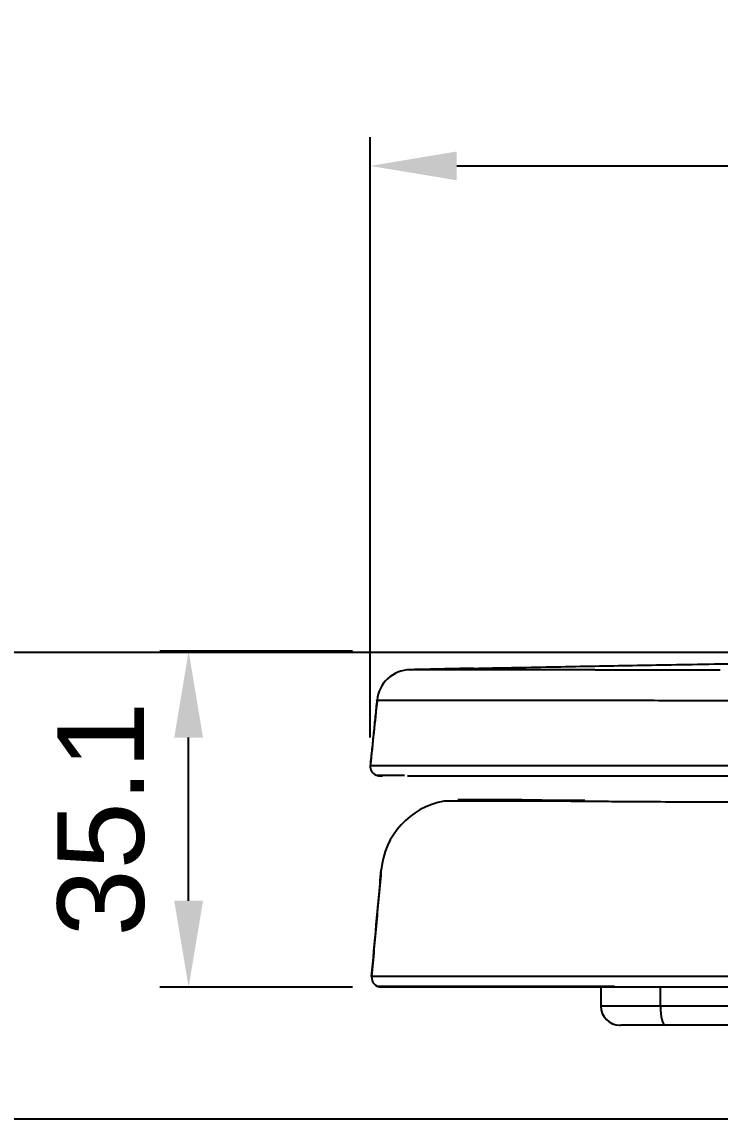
# Model space of a CAD drawing. Header units: millimetres. Extents: x 1301 to 1721, y -207 to 90.
# Drawn here: x 1327.94 to 1352.17, y -172.06 to -133.95 of the extents above; entities that cross this region are included whole.
import ezdxf

# ---------------------------------------------------------------- set-up
doc = ezdxf.new("R2010")
doc.units = ezdxf.units.MM
doc.layers.add('DIM', color=5, linetype='Continuous')
doc.styles.get("Standard").update_dxf_attribs({"font": 'arial.ttf'})
doc.dimstyles.new('사본 Standard', dxfattribs={"dimtxt": 2.5, "dimasz": 3, "dimexe": 1, "dimexo": 1, "dimgap": 0.9, "dimtad": 1, "dimdec": 1, "dimdsep": 46, "dimtxsty": 'Standard', "dimcen": 0.09, "dimclrd": 3, "dimclre": 3, "dimclrt": 2, "dimadec": 0, "dimazin": 0, "dimtfac": 1, "dimtdec": 1, "dimtmove": 0, "dimatfit": 3, "dimfxl": 1.25, "dimtolj": 1, "dimtzin": 0, "dimarcsym": 1})

# ---------------------------------------------------------------- blocks, each defined once
blk = doc.blocks.new('*D31')
at = {"layer": 'Defpoints', "color": 0, "transparency": 16777216}
for p in [(1471.961, -138.954), (1340.027, -159.815), (1471.961, -159.812)]:
    blk.add_point(p, dxfattribs=at)
at = {"layer": 'DIM', "linetype": 'ByBlock', "lineweight": -2, "transparency": 16777216}
for p, q in [((1340.027, -158.815), (1340.027, -137.954)), ((1471.961, -158.812), (1471.961, -137.954)), ((1343.027, -138.954), (1468.961, -138.954))]:
    blk.add_line(p, q, dxfattribs=at)
at = {"layer": 'DIM', "transparency": 16777216}
for points in [[(1343.027, -138.454), (1343.027, -139.454), (1340.027, -138.954)], [(1468.961, -138.454), (1468.961, -139.454), (1471.961, -138.954)]]:
    blk.add_solid(points, dxfattribs=at)
at = {"layer": 'DIM', "transparency": 16777216, "insert": (1405.994, -135.922), "char_height": 3, "attachment_point": 5}
blk.add_mtext('\\A1;395.7', dxfattribs=at)
blk = doc.blocks.new('*D32')
at = {"layer": 'Defpoints', "color": 0, "transparency": 16777216}
for p in [(1323.219, -155.859), (1388.29, -155.859), (1371.083, -172.064)]:
    blk.add_point(p, dxfattribs=at)
at = {"layer": 'DIM', "linetype": 'ByBlock', "lineweight": -2, "transparency": 16777216}
for p, q in [((1387.29, -155.859), (1322.219, -155.859)), ((1323.219, -169.064), (1323.219, -158.859)), ((1370.083, -172.064), (1322.219, -172.064))]:
    blk.add_line(p, q, dxfattribs=at)
at = {"layer": 'DIM', "transparency": 16777216}
for points in [[(1322.719, -158.859), (1323.719, -158.859), (1323.219, -155.859)], [(1322.719, -169.064), (1323.719, -169.064), (1323.219, -172.064)]]:
    blk.add_solid(points, dxfattribs=at)
at = {"layer": 'DIM', "transparency": 16777216, "insert": (1320.188, -163.961), "char_height": 3, "attachment_point": 5, "rotation": 90}
blk.add_mtext('\\A1;48.9', dxfattribs=at)
blk = doc.blocks.new('*D33')
at = {"layer": 'Defpoints', "color": 0, "transparency": 16777216}
for p in [(1333.723, -155.811), (1340.407, -155.811), (1340.407, -167.479)]:
    blk.add_point(p, dxfattribs=at)
at = {"layer": 'DIM', "linetype": 'ByBlock', "lineweight": -2, "transparency": 16777216}
for p, q in [((1339.407, -155.811), (1332.723, -155.811)), ((1333.723, -164.479), (1333.723, -158.811)), ((1339.407, -167.479), (1332.723, -167.479))]:
    blk.add_line(p, q, dxfattribs=at)
at = {"layer": 'DIM', "transparency": 16777216}
for points in [[(1333.223, -158.811), (1334.223, -158.811), (1333.723, -155.811)], [(1333.223, -164.479), (1334.223, -164.479), (1333.723, -167.479)]]:
    blk.add_solid(points, dxfattribs=at)
at = {"layer": 'DIM', "transparency": 16777216, "insert": (1330.69, -161.645), "char_height": 3, "attachment_point": 5, "rotation": 90}
blk.add_mtext('\\A1;35.1', dxfattribs=at)

msp = doc.modelspace()

# ---------------------------------------------------------------- linework, layer by layer
at = {"extrusion": (0, 1, 0)}
for p, q in [((1340.26, -157.499), (1340.26, -157.496)), ((1348.028, -167.471), (1348.028, -168.138)), ((1350.097, -168.138), (1350.097, -167.471)), ((1348.028, -168.138), (1348.065, -168.138)), ((1350.097, -168.138), (1348.065, -168.138)), ((1358.669, -168.138), (1350.097, -168.138)), ((1348.695, -168.805), (1348.723, -168.805)), ((1350.277, -168.805), (1348.723, -168.805)), ((1358.803, -168.805), (1350.277, -168.805))]:
    msp.add_line(p, q, dxfattribs=at)
msp.add_arc((1348.695, -168.138), 0.667, 180, 270)
for centre, major_axis, ratio, start_param, end_param in [((1341.427, -157.621), (-0.007, -1.167), 0.999538, 3.165475, 4.63095), ((1340.36, -159.812), (0, 0.333), 0.999611, 1.483529, 2.747492), ((1340.36, -159.812), (0, 0.333), 0.999611, 2.860136, 3.141593), ((1343.065, -163.644), (-0.03, 2.666), 0.999503, 0.16819, 1.472275), ((1340.407, -167.146), (0, -0.333), 0.999524, 4.625122, 6.283185), ((1350.277, -168.138), (0, -0.667), 0.269841, 4.712389, 6.283185)]:
    msp.add_ellipse(centre, major_axis=major_axis, ratio=ratio, start_param=start_param, end_param=end_param)
for points, degree in [([(1341.406, -156.454), (1341.375, -156.454), (1341.509, -156.45), (1342.218, -156.435), (1343.309, -156.414), (1344.585, -156.389), (1345.952, -156.363), (1347.325, -156.337), (1348.651, -156.313), (1349.943, -156.29), (1351.35, -156.266), (1352.445, -156.248), (1353.026, -156.238)], 3), ([(1343.617, -156.408), (1342.462, -156.433), (1341.508, -156.454)], 2), ([(1340.26, -157.499), (1340.027, -159.779)], 1), ([(1340.266, -157.519), (1340.227, -157.889), (1340.148, -158.636), (1340.068, -159.399), (1340.028, -159.783)], 3), ([(1340.36, -160.146), (1340.39, -160.146), (1340.423, -160.146), (1340.458, -160.146)], 3), ([(1340.41, -163.369), (1340.072, -167.114)], 1), ([(1340.075, -167.117), (1340.128, -166.526), (1340.237, -165.318), (1340.351, -164.056), (1340.41, -163.412)], 3), ([(1340.407, -163.405), (1340.407, -163.407), (1340.408, -163.409), (1340.41, -163.412)], 3), ([(1340.258, -167.444), (1340.261, -167.446), (1340.265, -167.447)], 2)]:
    msp.add_open_spline(points, degree=degree)
for points, knots in [([(1352.169, -156.467), (1352.092, -156.467), (1351.944, -156.467), (1351.762, -156.467), (1351.62, -156.467), (1351.512, -156.467), (1351.405, -156.467), (1351.299, -156.467), (1351.195, -156.467), (1351.092, -156.467), (1350.99, -156.467), (1350.912, -156.467), (1350.844, -156.467), (1350.774, -156.467), (1350.67, -156.467), (1350.534, -156.466), (1350.367, -156.466), (1350.248, -156.466), (1350.184, -156.466), (1350.184, -156.466), (1350.183, -156.466), (1350.182, -156.466), (1350.181, -156.466), (1350.18, -156.466), (1350.178, -156.466), (1350.177, -156.466), (1350.175, -156.466), (1350.172, -156.466), (1350.17, -156.466), (1350.167, -156.466), (1350.164, -156.466), (1350.161, -156.466), (1350.157, -156.466), (1350.154, -156.466), (1350.15, -156.466), (1350.145, -156.466), (1350.141, -156.466), (1350.136, -156.466), (1350.131, -156.466), (1350.126, -156.466), (1350.121, -156.466), (1350.115, -156.466), (1350.11, -156.466), (1350.103, -156.466), (1350.097, -156.466), (1350.091, -156.466), (1350.084, -156.466), (1350.077, -156.466), (1350.07, -156.466), (1350.062, -156.466), (1350.055, -156.466), (1350.047, -156.466), (1350.039, -156.466), (1350.03, -156.466), (1350.022, -156.466), (1350.013, -156.466), (1350.004, -156.466), (1349.995, -156.466), (1349.985, -156.466), (1349.976, -156.466), (1349.966, -156.466), (1349.956, -156.466), (1349.946, -156.466), (1349.935, -156.466), (1349.924, -156.466), (1349.913, -156.466), (1349.902, -156.466), (1349.891, -156.466), (1349.879, -156.466), (1349.868, -156.466), (1349.856, -156.466), (1349.844, -156.466), (1349.831, -156.466), (1349.819, -156.466), (1349.806, -156.466), (1349.793, -156.466), (1349.78, -156.466), (1349.767, -156.466), (1349.753, -156.466), (1349.739, -156.466), (1349.725, -156.466), (1349.711, -156.466), (1349.697, -156.466), (1349.683, -156.466), (1349.668, -156.466), (1349.653, -156.466), (1349.638, -156.466), (1349.623, -156.466), (1349.608, -156.466), (1349.592, -156.466), (1349.577, -156.466), (1349.561, -156.466), (1349.545, -156.466), (1349.529, -156.466), (1349.512, -156.466), (1349.496, -156.466), (1349.479, -156.466), (1349.462, -156.466), (1349.445, -156.466), (1349.428, -156.466), (1349.411, -156.466), (1349.393, -156.466), (1349.376, -156.466), (1349.358, -156.466), (1349.34, -156.466), (1349.322, -156.466), (1349.304, -156.466), (1349.285, -156.466), (1349.267, -156.466), (1349.248, -156.466), (1349.23, -156.466), (1349.211, -156.466), (1349.192, -156.466), (1349.173, -156.466), (1349.153, -156.466), (1349.134, -156.466), (1349.114, -156.466), (1349.095, -156.466), (1349.075, -156.466), (1349.055, -156.466), (1349.035, -156.466), (1349.015, -156.466), (1348.995, -156.466), (1348.975, -156.466), (1348.954, -156.465), (1348.934, -156.465), (1348.913, -156.465), (1348.892, -156.465), (1348.871, -156.465), (1348.85, -156.465), (1348.829, -156.465), (1348.808, -156.465), (1348.787, -156.465), (1348.765, -156.465), (1348.744, -156.465), (1348.722, -156.465), (1348.701, -156.465), (1348.679, -156.465), (1348.657, -156.465), (1348.635, -156.465), (1348.613, -156.465), (1348.591, -156.465), (1348.569, -156.465), (1348.547, -156.465), (1348.525, -156.465), (1348.502, -156.465), (1348.48, -156.465), (1348.457, -156.465), (1348.435, -156.465), (1348.412, -156.465), (1348.389, -156.465), (1348.367, -156.465), (1348.344, -156.465), (1348.321, -156.465), (1348.298, -156.465), (1348.275, -156.465), (1348.252, -156.465), (1348.228, -156.465), (1348.205, -156.465), (1348.182, -156.465), (1348.159, -156.465), (1348.135, -156.465), (1348.112, -156.465), (1348.088, -156.465), (1348.065, -156.465), (1348.041, -156.465), (1348.017, -156.465), (1347.993, -156.465), (1347.97, -156.465), (1347.946, -156.465), (1347.922, -156.465), (1347.898, -156.465), (1347.874, -156.465), (1347.85, -156.465), (1347.826, -156.465), (1347.802, -156.464), (1347.777, -156.464), (1347.753, -156.464), (1347.729, -156.464), (1347.704, -156.464), (1347.68, -156.464), (1347.656, -156.464), (1347.631, -156.464), (1347.606, -156.464), (1347.582, -156.464), (1347.557, -156.464), (1347.532, -156.464), (1347.508, -156.464), (1347.483, -156.464), (1347.458, -156.464), (1347.433, -156.464), (1347.408, -156.464), (1347.383, -156.464), (1347.358, -156.464), (1347.332, -156.464), (1347.307, -156.464), (1347.282, -156.464), (1347.257, -156.464), (1347.231, -156.464), (1347.206, -156.464), (1347.18, -156.464), (1347.154, -156.464), (1347.129, -156.464), (1347.103, -156.464), (1347.077, -156.464), (1347.051, -156.464), (1347.025, -156.464), (1346.999, -156.464), (1346.973, -156.464), (1346.947, -156.464), (1346.92, -156.464), (1346.894, -156.463), (1346.868, -156.463), (1346.841, -156.463), (1346.815, -156.463), (1346.788, -156.463), (1346.761, -156.463), (1346.735, -156.463), (1346.708, -156.463), (1346.681, -156.463), (1346.654, -156.463), (1346.627, -156.463), (1346.6, -156.463), (1346.573, -156.463), (1346.546, -156.463), (1346.519, -156.463), (1346.492, -156.463), (1346.465, -156.463), (1346.437, -156.463), (1346.41, -156.463), (1346.383, -156.463), (1346.355, -156.463), (1346.328, -156.463), (1346.3, -156.463), (1346.273, -156.463), (1346.245, -156.463), (1346.217, -156.463), (1346.19, -156.463), (1346.162, -156.463), (1346.134, -156.463), (1346.107, -156.463), (1346.079, -156.463), (1346.051, -156.462), (1346.023, -156.462), (1345.995, -156.462), (1345.967, -156.462), (1345.939, -156.462), (1345.911, -156.462), (1345.883, -156.462), (1345.855, -156.462), (1345.827, -156.462), (1345.799, -156.462), (1345.77, -156.462), (1345.742, -156.462), (1345.714, -156.462), (1345.686, -156.462), (1345.658, -156.462), (1345.629, -156.462), (1345.601, -156.462), (1345.573, -156.462), (1345.544, -156.462), (1345.516, -156.462), (1345.487, -156.462), (1345.459, -156.462), (1345.431, -156.462), (1345.402, -156.462), (1345.374, -156.462), (1345.345, -156.462), (1345.317, -156.462), (1345.288, -156.462), (1345.26, -156.462), (1345.231, -156.462), (1345.203, -156.461), (1345.174, -156.461), (1345.146, -156.461), (1345.117, -156.461), (1345.089, -156.461), (1345.06, -156.461), (1345.031, -156.461), (1345.003, -156.461), (1344.974, -156.461), (1344.946, -156.461), (1344.917, -156.461), (1344.889, -156.461), (1344.86, -156.461), (1344.831, -156.461), (1344.803, -156.461), (1344.774, -156.461), (1344.746, -156.461), (1344.717, -156.461), (1344.688, -156.461), (1344.66, -156.461), (1344.631, -156.461), (1344.603, -156.461), (1344.574, -156.461), (1344.546, -156.461), (1344.517, -156.461), (1344.489, -156.461), (1344.46, -156.461), (1344.432, -156.461), (1344.403, -156.46), (1344.375, -156.46), (1344.346, -156.46), (1344.318, -156.46), (1344.289, -156.46), (1344.261, -156.46), (1344.232, -156.46), (1344.204, -156.46), (1344.176, -156.46), (1344.147, -156.46), (1344.119, -156.46), (1344.091, -156.46), (1344.062, -156.46), (1344.034, -156.46), (1344.006, -156.46), (1343.977, -156.46), (1343.949, -156.46), (1343.921, -156.46), (1343.893, -156.46), (1343.865, -156.46), (1343.837, -156.46), (1343.808, -156.46), (1343.78, -156.46), (1343.752, -156.46), (1343.724, -156.46), (1343.697, -156.459), (1343.669, -156.459), (1343.641, -156.459), (1343.613, -156.459), (1343.585, -156.459), (1343.558, -156.459), (1343.53, -156.459), (1343.502, -156.459), (1343.475, -156.459), (1343.447, -156.459), (1343.42, -156.459), (1343.393, -156.459), (1343.365, -156.459), (1343.338, -156.459), (1343.311, -156.459), (1343.284, -156.459), (1343.257, -156.459), (1343.23, -156.459), (1343.203, -156.459), (1343.176, -156.459), (1343.149, -156.459), (1343.123, -156.459), (1343.096, -156.459), (1343.07, -156.459), (1343.043, -156.458), (1343.017, -156.458), (1342.991, -156.458), (1342.964, -156.458), (1342.938, -156.458), (1342.912, -156.458), (1342.887, -156.458), (1342.861, -156.458), (1342.835, -156.458), (1342.809, -156.458), (1342.784, -156.458), (1342.759, -156.458), (1342.733, -156.458), (1342.708, -156.458), (1342.683, -156.458), (1342.658, -156.458), (1342.633, -156.458), (1342.609, -156.458), (1342.584, -156.458), (1342.56, -156.458), (1342.535, -156.458), (1342.511, -156.458), (1342.487, -156.457), (1342.463, -156.457), (1342.439, -156.457), (1342.416, -156.457), (1342.392, -156.457), (1342.369, -156.457), (1342.345, -156.457), (1342.322, -156.457), (1342.299, -156.457), (1342.277, -156.457), (1342.254, -156.457), (1342.231, -156.457), (1342.209, -156.457), (1342.187, -156.457), (1342.165, -156.457), (1342.143, -156.457), (1342.121, -156.457), (1342.1, -156.457), (1342.078, -156.457), (1342.057, -156.456), (1342.036, -156.456), (1342.015, -156.456), (1341.995, -156.456), (1341.974, -156.456), (1341.954, -156.456), (1341.934, -156.456), (1341.914, -156.456), (1341.894, -156.456), (1341.875, -156.456), (1341.855, -156.456), (1341.836, -156.456), (1341.817, -156.456), (1341.799, -156.456), (1341.78, -156.456), (1341.762, -156.456), (1341.744, -156.456), (1341.726, -156.455), (1341.708, -156.455), (1341.691, -156.455), (1341.674, -156.455), (1341.657, -156.455), (1341.64, -156.455), (1341.623, -156.455), (1341.607, -156.455), (1341.591, -156.455), (1341.575, -156.455), (1341.56, -156.455), (1341.545, -156.455), (1341.53, -156.455), (1341.515, -156.455), (1341.5, -156.455), (1341.486, -156.455), (1341.472, -156.454), (1341.458, -156.454), (1341.445, -156.454), (1341.432, -156.454), (1341.419, -156.454), (1341.411, -156.454), (1341.406, -156.454)], [0, 0, 0, 0, 0.008098, 0.015813, 0.019864, 0.023914, 0.027965, 0.032015, 0.036065, 0.040115, 0.044164, 0.048213, 0.049632, 0.052499, 0.056815, 0.06258, 0.069793, 0.078455, 0.078461, 0.078477, 0.078505, 0.078543, 0.078592, 0.078652, 0.078723, 0.078804, 0.078897, 0.079, 0.079115, 0.07924, 0.079376, 0.079523, 0.079681, 0.079849, 0.080029, 0.080219, 0.080421, 0.080633, 0.080856, 0.08109, 0.081335, 0.081591, 0.081858, 0.082135, 0.082423, 0.082723, 0.083033, 0.083354, 0.083686, 0.084029, 0.084382, 0.084747, 0.085123, 0.085509, 0.085906, 0.086314, 0.086733, 0.087163, 0.087604, 0.088055, 0.088518, 0.088991, 0.089476, 0.089971, 0.090477, 0.090994, 0.091522, 0.09206, 0.09261, 0.09317, 0.093742, 0.094324, 0.094917, 0.095521, 0.096136, 0.096762, 0.097398, 0.098046, 0.098704, 0.099374, 0.100054, 0.100745, 0.101447, 0.10216, 0.102884, 0.103618, 0.104364, 0.10512, 0.105888, 0.106666, 0.107455, 0.108255, 0.109066, 0.109888, 0.110721, 0.111564, 0.112419, 0.113284, 0.11416, 0.115048, 0.115946, 0.116855, 0.117775, 0.118705, 0.119647, 0.1206, 0.121563, 0.122538, 0.123523, 0.124519, 0.125526, 0.126544, 0.127573, 0.128613, 0.129664, 0.130725, 0.131798, 0.132881, 0.133976, 0.135081, 0.136197, 0.137324, 0.138462, 0.139611, 0.140771, 0.141942, 0.143124, 0.144316, 0.14552, 0.146734, 0.14796, 0.149196, 0.150443, 0.151701, 0.15297, 0.15425, 0.155541, 0.156843, 0.158156, 0.159479, 0.160814, 0.162159, 0.163516, 0.164883, 0.166261, 0.167651, 0.169051, 0.170462, 0.171884, 0.173317, 0.17476, 0.176215, 0.177681, 0.179157, 0.180645, 0.182143, 0.183653, 0.185173, 0.186705, 0.188247, 0.1898, 0.191364, 0.192939, 0.194525, 0.196122, 0.19773, 0.199349, 0.200979, 0.202619, 0.204271, 0.205934, 0.207607, 0.209292, 0.210987, 0.212694, 0.214411, 0.21614, 0.217879, 0.219629, 0.221391, 0.223163, 0.224946, 0.22674, 0.228545, 0.230361, 0.232188, 0.234026, 0.235875, 0.237735, 0.239606, 0.241488, 0.243381, 0.245284, 0.247199, 0.249125, 0.251061, 0.253009, 0.254967, 0.256937, 0.258917, 0.260909, 0.262911, 0.264924, 0.266948, 0.268983, 0.27103, 0.273087, 0.275155, 0.277234, 0.279323, 0.281424, 0.283536, 0.285659, 0.287792, 0.289937, 0.292092, 0.294259, 0.296436, 0.298624, 0.300824, 0.303034, 0.305255, 0.307487, 0.309729, 0.311983, 0.314248, 0.316523, 0.31881, 0.321107, 0.323415, 0.325735, 0.328065, 0.330406, 0.332758, 0.33512, 0.337494, 0.339879, 0.342274, 0.344681, 0.347098, 0.349527, 0.351966, 0.354416, 0.356877, 0.359349, 0.361832, 0.364326, 0.366831, 0.369346, 0.371873, 0.374411, 0.376959, 0.379518, 0.382089, 0.38467, 0.387262, 0.389865, 0.392479, 0.395104, 0.39774, 0.400387, 0.403044, 0.405713, 0.408393, 0.411083, 0.413784, 0.416497, 0.41922, 0.421954, 0.424699, 0.427455, 0.430222, 0.433, 0.435788, 0.438588, 0.441398, 0.44422, 0.447052, 0.449896, 0.45275, 0.455615, 0.458491, 0.461378, 0.464276, 0.467185, 0.470105, 0.473036, 0.475977, 0.47893, 0.481893, 0.484868, 0.487853, 0.490849, 0.493856, 0.496874, 0.499903, 0.502943, 0.505994, 0.509056, 0.512129, 0.515212, 0.518307, 0.521412, 0.524529, 0.527656, 0.530794, 0.533943, 0.537104, 0.540275, 0.543456, 0.546649, 0.549853, 0.553068, 0.556293, 0.55953, 0.562777, 0.566036, 0.569305, 0.572585, 0.575876, 0.579178, 0.582491, 0.585815, 0.589149, 0.592495, 0.595851, 0.599219, 0.602597, 0.605986, 0.609387, 0.612798, 0.61622, 0.619652, 0.623096, 0.626551, 0.630017, 0.633493, 0.63698, 0.640479, 0.643988, 0.647508, 0.651039, 0.654581, 0.658134, 0.661698, 0.665273, 0.668858, 0.672455, 0.676062, 0.679681, 0.68331, 0.68695, 0.690601, 0.694263, 0.697936, 0.70162, 0.705314, 0.70902, 0.712737, 0.716464, 0.720202, 0.723952, 0.727712, 0.731483, 0.735265, 0.739058, 0.742862, 0.746676, 0.750502, 0.754338, 0.758186, 0.762044, 0.765913, 0.769794, 0.773685, 0.777587, 0.7815, 0.785423, 0.789358, 0.793304, 0.79726, 0.801228, 0.805206, 0.809195, 0.813195, 0.817206, 0.821228, 0.825261, 0.829305, 0.83336, 0.837425, 0.841502, 0.845589, 0.849688, 0.853797, 0.857917, 0.862048, 0.86619, 0.870343, 0.874507, 0.878681, 0.882867, 0.887063, 0.891271, 0.895489, 0.899718, 0.903958, 0.908209, 0.912471, 0.916744, 0.921028, 0.925322, 0.929628, 0.933944, 0.938272, 0.94261, 0.946959, 0.951319, 0.95569, 0.960072, 0.964465, 0.968869, 0.973283, 0.977709, 0.982145, 0.986593, 0.991051, 0.99552, 1, 1, 1, 1]), ([(1340.266, -157.519), (1340.265, -157.518), (1340.265, -157.517), (1340.264, -157.516), (1340.263, -157.514), (1340.262, -157.513), (1340.261, -157.511), (1340.261, -157.509), (1340.26, -157.507), (1340.26, -157.505), (1340.26, -157.503), (1340.26, -157.501), (1340.26, -157.5), (1340.26, -157.499), (1340.26, -157.499)], [0, 0, 0, 0, 0.07348, 0.150237, 0.23028, 0.313617, 0.400256, 0.490208, 0.58348, 0.680083, 0.780026, 0.88332, 0.989976, 1, 1, 1, 1]), ([(1376.768, -157.537), (1375.674, -157.537), (1374.609, -157.537), (1372.535, -157.536), (1371.526, -157.536), (1369.565, -157.536), (1368.138, -157.535), (1366.55, -157.535), (1365.886, -157.535), (1365.447, -157.535), (1365.23, -157.535), (1361.563, -157.534), (1357.848, -157.533), (1354.841, -157.532), (1353.98, -157.532), (1353.7, -157.532), (1353.155, -157.531), (1352.889, -157.531), (1352.113, -157.531), (1351.625, -157.531), (1350.707, -157.531), (1350.064, -157.53), (1349.394, -157.53), (1349.125, -157.53), (1348.949, -157.53), (1348.864, -157.53), (1348.444, -157.529), (1347.986, -157.529), (1347.58, -157.529), (1347.32, -157.529), (1347.195, -157.529), (1346.833, -157.528), (1346.496, -157.528), (1346.182, -157.528), (1346.028, -157.528), (1345.977, -157.528), (1345.876, -157.527), (1345.624, -157.527), (1345.19, -157.527), (1344.826, -157.526), (1344.474, -157.526), (1344.303, -157.526), (1343.807, -157.525), (1343.496, -157.525), (1343.131, -157.524), (1343.059, -157.524), (1342.917, -157.524), (1342.707, -157.524), (1342.508, -157.524), (1341.866, -157.523), (1341.426, -157.522), (1340.714, -157.52), (1340.442, -157.52), (1340.266, -157.519)], [0, 0, 0, 0, 0.03125, 0.03125, 0.0625, 0.0625, 0.09375, 0.109375, 0.117188, 0.117188, 0.125, 0.125, 0.25, 0.28125, 0.28125, 0.296875, 0.296875, 0.3125, 0.3125, 0.34375, 0.34375, 0.375, 0.390625, 0.398438, 0.398438, 0.40625, 0.40625, 0.4375, 0.453125, 0.453125, 0.46875, 0.46875, 0.5, 0.515625, 0.515625, 0.523438, 0.523438, 0.53125, 0.5625, 0.59375, 0.59375, 0.625, 0.625, 0.6875, 0.6875, 0.703125, 0.703125, 0.71875, 0.75, 0.75, 0.875, 0.875, 1, 1, 1, 1]), ([(1340.025, -159.776), (1340.024, -159.776), (1340.024, -159.776), (1340.023, -159.777), (1340.022, -159.778), (1340.022, -159.778), (1340.022, -159.779)], [0, 0, 0, 0, 0.096013, 0.517669, 0.914396, 1, 1, 1, 1]), ([(1340.022, -159.779), (1340.022, -159.779), (1340.022, -159.779), (1340.023, -159.78), (1340.024, -159.781), (1340.025, -159.782), (1340.027, -159.783), (1340.028, -159.783), (1340.028, -159.783)], [0, 0, 0, 0, 0.160964, 0.356197, 0.53765, 0.705393, 0.85949, 1, 1, 1, 1]), ([(1340.028, -159.783), (1340.232, -159.783), (1340.932, -159.783), (1342.502, -159.783), (1344.164, -159.783), (1345.618, -159.783), (1347.054, -159.783), (1348.722, -159.783), (1350.946, -159.783), (1355.567, -159.783), (1362.615, -159.783), (1374.37, -159.783), (1384.929, -159.783), (1396.395, -159.783), (1402.814, -159.783), (1405.994, -159.783)], [0, 0, 0, 0, 0.126507, 0.249383, 0.325018, 0.394834, 0.445255, 0.491797, 0.538628, 0.581857, 0.717033, 0.7871, 0.890283, 0.947336, 1, 1, 1, 1]), ([(1340.233, -160.12), (1340.255, -160.12), (1340.302, -160.12), (1340.376, -160.12), (1340.448, -160.12), (1340.514, -160.12), (1340.572, -160.12), (1340.627, -160.12), (1340.712, -160.12), (1340.843, -160.12), (1341.008, -160.12), (1341.146, -160.12), (1341.214, -160.12)], [0, 0, 0, 0, 0.118264, 0.222782, 0.313552, 0.390574, 0.453849, 0.507471, 0.561361, 0.713221, 0.868073, 1, 1, 1, 1]), ([(1341.323, -160.146), (1341.48, -160.146), (1341.834, -160.146), (1342.401, -160.146), (1342.997, -160.146), (1343.579, -160.146), (1344.143, -160.146), (1344.686, -160.146), (1345.206, -160.146), (1345.702, -160.146), (1346.175, -160.146), (1346.625, -160.146), (1347.056, -160.146), (1347.477, -160.146), (1347.9, -160.146), (1348.347, -160.146), (1348.839, -160.146), (1349.387, -160.146), (1349.986, -160.146), (1350.628, -160.146), (1351.314, -160.146), (1352.072, -160.146), (1352.944, -160.146), (1353.984, -160.146), (1355.249, -160.146), (1356.81, -160.146), (1358.727, -160.146), (1360.898, -160.146), (1363.157, -160.146), (1365.548, -160.146), (1368.306, -160.146), (1371.629, -160.146), (1375.505, -160.146), (1379.669, -160.146), (1383.785, -160.146), (1387.686, -160.146), (1391.349, -160.146), (1394.769, -160.146), (1397.929, -160.146), (1400.819, -160.146), (1403.465, -160.146), (1405.167, -160.146), (1405.994, -160.146)], [0, 0, 0, 0, 0.021494, 0.046584, 0.071674, 0.096764, 0.121854, 0.146944, 0.172034, 0.197123, 0.222213, 0.247303, 0.272393, 0.297483, 0.322573, 0.347663, 0.372753, 0.397843, 0.422932, 0.448022, 0.473112, 0.498202, 0.523292, 0.548382, 0.573472, 0.598562, 0.623652, 0.648742, 0.673831, 0.698921, 0.724011, 0.749101, 0.774191, 0.799281, 0.824371, 0.849461, 0.874551, 0.89964, 0.92473, 0.94982, 0.97491, 1, 1, 1, 1]), ([(1384.292, -160.958), (1383.664, -160.962), (1382.365, -160.97), (1380.403, -160.991), (1378.349, -161.011), (1376.241, -161.024), (1374.161, -161.029), (1371.815, -161.036), (1369.324, -161.042), (1366.75, -161.048), (1364.398, -161.053), (1361.835, -161.057), (1359.156, -161.06), (1356.486, -161.06), (1354.189, -161.058), (1352.262, -161.055), (1350.699, -161.052), (1349.489, -161.048), (1348.513, -161.041), (1347.823, -161.034), (1347.35, -161.03), (1347.059, -161.028), (1346.783, -161.026), (1346.522, -161.025), (1346.27, -161.023), (1346.011, -161.022), (1345.731, -161.021), (1345.424, -161.019), (1345.094, -161.019), (1344.745, -161.018), (1344.385, -161.017), (1344.029, -161.017), (1343.686, -161.017), (1343.362, -161.018), (1343.061, -161.018), (1342.793, -161.019), (1342.651, -161.02), (1342.589, -161.021)], [0, 0, 0, 0, 0.014776, 0.031205, 0.049289, 0.069024, 0.090011, 0.110779, 0.141255, 0.17092, 0.199765, 0.227787, 0.271717, 0.315237, 0.35835, 0.401109, 0.44381, 0.488478, 0.533143, 0.576346, 0.592728, 0.608776, 0.62449, 0.639869, 0.654915, 0.670479, 0.688568, 0.709266, 0.732572, 0.758486, 0.787007, 0.818136, 0.849874, 0.883929, 0.920302, 0.958991, 1, 1, 1, 1]), ([(1345.296, -160.978), (1345.274, -160.978), (1344.973, -160.978), (1344.43, -160.978), (1343.784, -160.978), (1343.369, -160.978), (1343.113, -160.978), (1343.052, -160.978), (1343.062, -160.978)], [0, 0, 0, 0, 0.015351, 0.212281, 0.409211, 0.606141, 0.80307, 1, 1, 1, 1]), ([(1343.062, -160.978), (1343.064, -160.978), (1343.069, -160.978), (1343.075, -160.978), (1343.081, -160.977), (1343.088, -160.977), (1343.094, -160.977), (1343.101, -160.977), (1343.107, -160.977), (1343.113, -160.977), (1343.12, -160.977), (1343.126, -160.977), (1343.133, -160.977), (1343.139, -160.977), (1343.146, -160.977), (1343.154, -160.977), (1343.163, -160.977), (1343.173, -160.977), (1343.184, -160.977), (1343.195, -160.976), (1343.206, -160.976), (1343.217, -160.976), (1343.228, -160.976), (1343.238, -160.976), (1343.246, -160.976), (1343.254, -160.976), (1343.262, -160.976), (1343.268, -160.976), (1343.273, -160.976), (1343.278, -160.976), (1343.281, -160.976), (1343.284, -160.976), (1343.286, -160.976), (1343.289, -160.976), (1343.293, -160.976), (1343.297, -160.976), (1343.302, -160.976), (1343.307, -160.976), (1343.312, -160.976), (1343.319, -160.976), (1343.328, -160.976), (1343.339, -160.976), (1343.348, -160.976), (1343.356, -160.976), (1343.363, -160.976), (1343.371, -160.976), (1343.379, -160.976), (1343.387, -160.976), (1343.396, -160.976), (1343.406, -160.976), (1343.416, -160.976), (1343.429, -160.976), (1343.443, -160.976), (1343.459, -160.976), (1343.473, -160.976), (1343.487, -160.976), (1343.501, -160.976), (1343.515, -160.976), (1343.535, -160.976), (1343.561, -160.976), (1343.591, -160.975), (1343.619, -160.975), (1343.644, -160.975), (1343.666, -160.975), (1343.687, -160.975), (1343.704, -160.975), (1343.722, -160.975), (1343.741, -160.975), (1343.76, -160.975), (1343.779, -160.975), (1343.799, -160.975), (1343.819, -160.975), (1343.839, -160.975), (1343.873, -160.975), (1343.927, -160.975), (1343.995, -160.975), (1344.064, -160.975), (1344.133, -160.975), (1344.21, -160.975), (1344.283, -160.975), (1344.344, -160.975), (1344.393, -160.975), (1344.442, -160.975), (1344.501, -160.975), (1344.571, -160.975), (1344.652, -160.976), (1344.735, -160.976), (1344.818, -160.976), (1344.902, -160.976), (1344.994, -160.976), (1345.101, -160.977), (1345.224, -160.977), (1345.36, -160.978), (1345.509, -160.978), (1345.67, -160.979), (1345.842, -160.98), (1346.021, -160.981), (1346.21, -160.982), (1346.406, -160.983), (1346.588, -160.984), (1346.751, -160.985), (1346.893, -160.986), (1347.039, -160.987), (1347.187, -160.989), (1347.333, -160.99), (1347.429, -160.991), (1347.475, -160.991)], [0, 0, 0, 0, 0.003587, 0.007146, 0.010679, 0.014184, 0.017662, 0.021112, 0.024534, 0.027929, 0.031296, 0.034634, 0.037944, 0.041226, 0.044479, 0.047703, 0.052853, 0.057961, 0.063029, 0.068054, 0.073092, 0.078234, 0.083098, 0.088358, 0.091188, 0.094579, 0.098531, 0.100894, 0.10298, 0.104788, 0.106319, 0.107572, 0.108548, 0.109246, 0.110997, 0.112836, 0.114762, 0.116775, 0.118874, 0.121061, 0.125394, 0.129726, 0.134057, 0.136601, 0.13933, 0.142244, 0.145343, 0.148627, 0.152097, 0.155751, 0.15959, 0.163614, 0.169381, 0.175146, 0.180911, 0.185309, 0.190012, 0.195021, 0.200335, 0.210526, 0.221995, 0.230041, 0.238083, 0.246122, 0.251609, 0.257156, 0.262762, 0.268429, 0.274155, 0.279941, 0.285787, 0.291692, 0.297657, 0.303681, 0.321124, 0.343481, 0.360111, 0.37672, 0.397912, 0.419064, 0.431153, 0.442936, 0.454414, 0.465587, 0.484208, 0.502611, 0.520797, 0.538766, 0.556518, 0.574052, 0.596871, 0.621574, 0.648138, 0.676532, 0.706725, 0.737852, 0.769616, 0.801993, 0.834954, 0.868474, 0.890722, 0.913028, 0.935394, 0.957819, 0.980303, 1, 1, 1, 1]), ([(1405.994, -167.117), (1405.106, -167.117), (1402.198, -167.117), (1397.216, -167.117), (1391.22, -167.117), (1385.568, -167.117), (1380.557, -167.117), (1376.313, -167.117), (1372.751, -167.117), (1369.673, -167.117), (1366.838, -167.117), (1364.029, -167.117), (1361.16, -167.117), (1358.346, -167.117), (1355.79, -167.117), (1353.625, -167.117), (1351.856, -167.117), (1350.43, -167.117), (1349.289, -167.117), (1348.387, -167.117), (1347.674, -167.117), (1347.09, -167.117), (1346.591, -167.117), (1346.141, -167.117), (1345.718, -167.117), (1345.311, -167.117), (1344.921, -167.117), (1344.542, -167.117), (1344.165, -167.117), (1343.778, -167.117), (1343.372, -167.117), (1342.946, -167.117), (1342.502, -167.117), (1342.048, -167.117), (1341.592, -167.117), (1341.146, -167.117), (1340.725, -167.117), (1340.35, -167.117), (1340.156, -167.117), (1340.075, -167.117)], [0, 0, 0, 0, 0.015353, 0.050281, 0.086942, 0.124169, 0.159475, 0.191404, 0.219841, 0.245755, 0.270941, 0.297735, 0.327924, 0.361121, 0.394528, 0.425594, 0.45388, 0.479715, 0.503389, 0.525102, 0.544961, 0.563241, 0.580607, 0.597812, 0.615162, 0.632543, 0.649865, 0.667314, 0.685394, 0.704845, 0.726407, 0.750487, 0.777126, 0.806349, 0.838358, 0.873493, 0.912017, 0.954124, 1, 1, 1, 1]), ([(1340.267, -167.448), (1340.309, -167.448), (1340.399, -167.448), (1340.552, -167.448), (1340.71, -167.448), (1340.855, -167.448), (1340.983, -167.448), (1341.09, -167.448), (1341.189, -167.448), (1341.368, -167.448), (1341.651, -167.448), (1342.183, -167.448), (1342.923, -167.448), (1343.782, -167.448), (1344.591, -167.448), (1345.308, -167.448), (1346.08, -167.448), (1346.939, -167.448), (1347.717, -167.448), (1348.322, -167.448), (1348.504, -167.448)], [0, 0, 0, 0, 0.050021, 0.095257, 0.135705, 0.171368, 0.19603, 0.217738, 0.236496, 0.254023, 0.317866, 0.383571, 0.501762, 0.619952, 0.690303, 0.76065, 0.830994, 0.901335, 0.971675, 1, 1, 1, 1]), ([(1343.052, -167.479), (1340.883, -167.479), (1340.668, -167.479), (1340.49, -167.479), (1340.407, -167.479)], [0, 0, 0, 0, 0.435467, 1, 1, 1, 1]), ([(1405.994, -167.479), (1404.078, -167.479), (1400.218, -167.479), (1394.293, -167.479), (1388.397, -167.479), (1383.003, -167.479), (1378.423, -167.479), (1374.636, -167.479), (1371.475, -167.479), (1368.706, -167.479), (1366.07, -167.479), (1363.33, -167.479), (1360.436, -167.479), (1357.616, -167.479), (1355.177, -167.479), (1353.203, -167.479), (1351.605, -167.479), (1350.314, -167.479), (1349.28, -167.479), (1348.461, -167.479), (1347.81, -167.479), (1347.275, -167.479), (1346.808, -167.479), (1346.376, -167.479), (1345.961, -167.479), (1345.563, -167.479), (1345.184, -167.479), (1344.818, -167.479), (1344.453, -167.479), (1344.075, -167.479), (1343.676, -167.479), (1343.329, -167.479), (1343.118, -167.479), (1343.052, -167.479)], [0, 0, 0, 0, 0.032835, 0.065669, 0.098504, 0.131339, 0.164173, 0.197008, 0.229843, 0.262677, 0.295512, 0.328347, 0.361181, 0.394016, 0.426851, 0.459685, 0.49252, 0.525355, 0.558189, 0.591024, 0.623858, 0.656693, 0.689528, 0.722362, 0.755197, 0.788032, 0.820866, 0.853701, 0.886536, 0.91937, 0.952205, 0.98504, 1, 1, 1, 1])]:
    msp.add_open_spline(points, degree=3, knots=knots)

# ---------------------------------------------------------------- dimensions: what is measured, and where the dimension line sits
at = {"layer": 'DIM'}
dim = msp.add_linear_dim(base=(1471.961, -138.954), p1=(1340.027, -159.815), p2=(1471.961, -159.812), text='395.7', dimstyle='사본 Standard', override={"dimtxt": 3, "dimgap": 1.5, "dimcen": 0, "dimclrd": 256, "dimclre": 256, "dimclrt": 256, "dimtofl": 0}, dxfattribs=at)
dim.commit()
dim.dimension.update_dxf_attribs({"geometry": '*D31', "text_midpoint": (1405.994, -135.922)})
for base, p1, p2, text, picture, middle in [((1323.219, -155.859), (1371.083, -172.064), (1388.29, -155.859), '48.9', '*D32', (1320.188, -163.961)), ((1333.723, -155.811), (1340.407, -167.479), (1340.407, -155.811), '35.1', '*D33', (1330.69, -161.645))]:
    dim = msp.add_linear_dim(base=base, p1=p1, p2=p2, angle=90, text=text, dimstyle='사본 Standard', override={"dimtxt": 3, "dimgap": 1.5, "dimcen": 0, "dimclrd": 256, "dimclre": 256, "dimclrt": 256, "dimtofl": 0}, dxfattribs=at)
    dim.commit()
    dim.dimension.update_dxf_attribs({"geometry": picture, "text_midpoint": middle})

doc.saveas('drawing.dxf')
